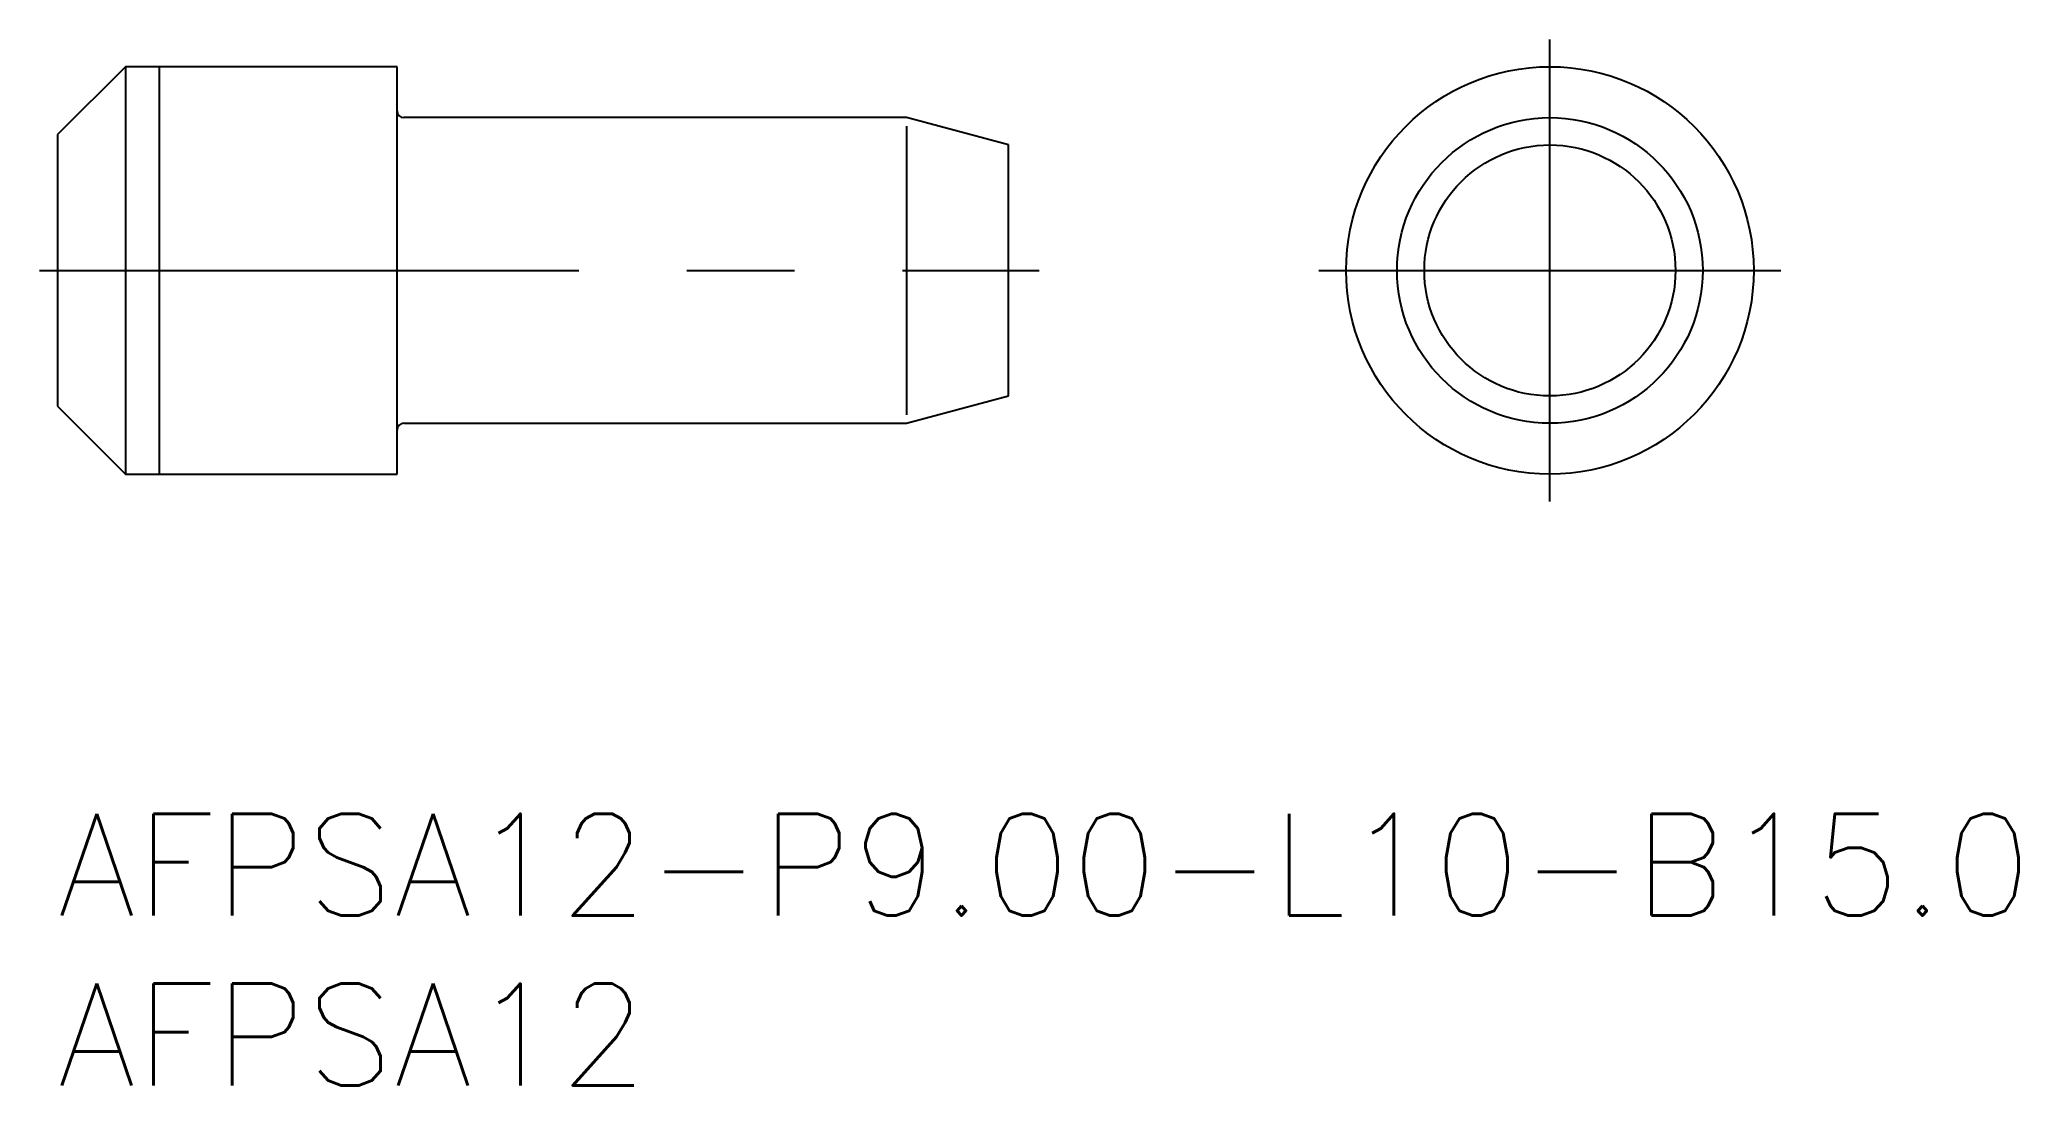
# Model space of a CAD drawing. Extents: x -0.5 to 57.7, y -8 to 22.8.
import ezdxf

# ---------------------------------------------------------------- set-up
doc = ezdxf.new("R2010")
doc.units = 0
doc.header["$LTSCALE"] = 0.5
doc.linetypes.add('CENTER', pattern=[50.8, 31.75, -6.35, 6.35, -6.35])
for name, color, linetype in [('MSM_CENTER', 1, 'CENTER'), ('MSM_CONTINUOUS', 7, 'CONTINUOUS'), ('MSM_NARROW', 5, 'CONTINUOUS'), ('MSM_PART_NUMBER', 7, 'CONTINUOUS')]:
    doc.layers.add(name, color=color, linetype=linetype)
doc.styles.get("Standard").update_dxf_attribs({"font": 'txt.shx', "height": 1.5, "bigfont": 'bigfont.shx'})

# ---------------------------------------------------------------- blocks, each defined once
blk = doc.blocks.new('*U14')
at = {"layer": 'MSM_PART_NUMBER'}
blk.add_text('AFPSA12-P9.00-L10-B15.0', height=3, dxfattribs=at).set_placement((0, -3))
blk = doc.blocks.new('*U15')
at = {"layer": 'MSM_PART_NUMBER'}
blk.add_text('AFPSA12', height=3, dxfattribs=at).set_placement((0, -8))

msp = doc.modelspace()

# ---------------------------------------------------------------- linework, layer by layer
at = {"layer": 'MSM_CENTER'}
for p, q in [((43.936, 9.2), (43.936, 22.8)), ((-0.525, 16), (28.9, 16)), ((37.136, 16), (50.736, 16))]:
    msp.add_line(p, q, dxfattribs=at)
at = {"layer": 'MSM_CONTINUOUS'}
for p, q in [((2, 22), (0, 20)), ((10, 22), (2, 22)), ((2, 22), (2, 10)), ((10, 10), (10, 22)), ((25, 20.5), (10.2, 20.5)), ((28, 19.696), (25, 20.5)), ((0, 20), (0, 12)), ((28, 12.304), (28, 19.696)), ((25, 11.5), (28, 12.304)), ((0, 12), (2, 10)), ((10.2, 11.5), (25, 11.5)), ((2, 10), (10, 10))]:
    msp.add_line(p, q, dxfattribs=at)
for radius in [6, 4.5, 3.696]:
    msp.add_circle((43.936, 16), radius, dxfattribs=at)
for centre, start, end in [((10.2, 20.7), 180, 270), ((10.2, 11.3), 90, 180)]:
    msp.add_arc(centre, 0.2, start, end, dxfattribs=at)
at = {"layer": 'MSM_NARROW'}
for p, q in [((3, 22), (3, 10)), ((25, 20.25), (25, 11.75))]:
    msp.add_line(p, q, dxfattribs=at)

# ---------------------------------------------------------------- block references
at = {"layer": 'MSM_CONTINUOUS'}
for name in ['*U14', '*U15']:
    msp.add_blockref(name, (0, 0), dxfattribs=at)

doc.saveas('drawing.dxf')
